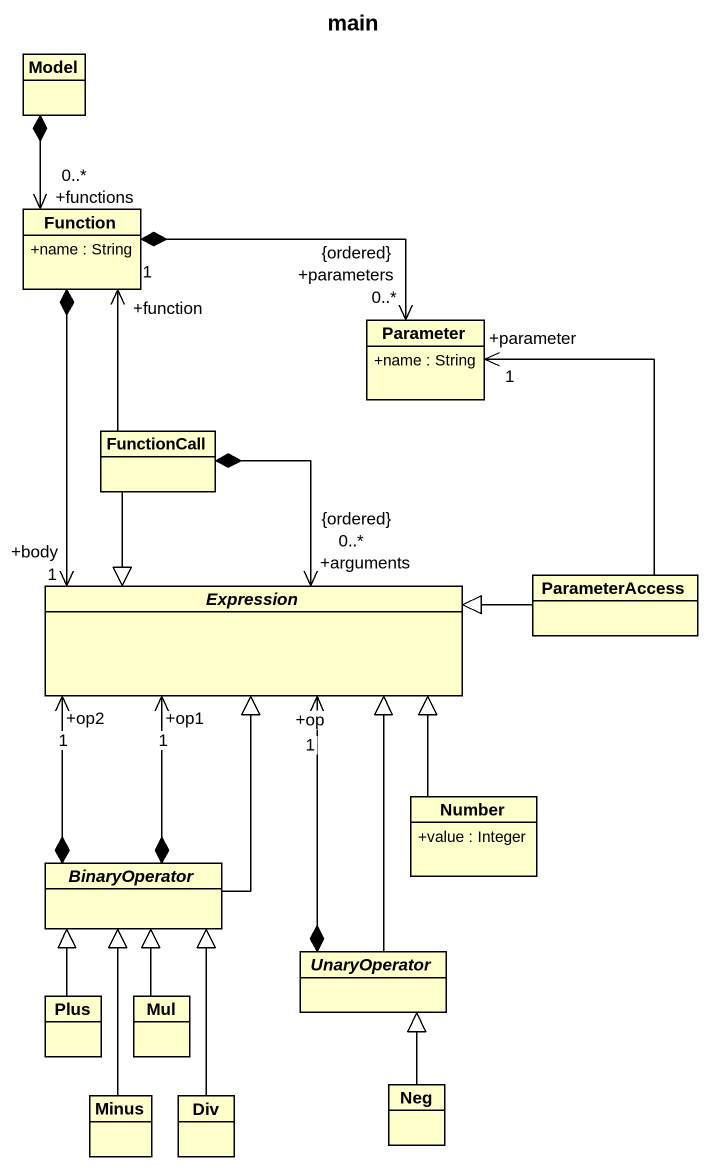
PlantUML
@startuml
title main
hide circle
hide empty members
skinparam classAttributeIconSize 0
class Model
class Function {
  +name : String
}
class Parameter {
  +name : String
}
class FunctionCall
abstract class Expression
class ParameterAccess
class Number {
  +value : Integer
}
abstract class BinaryOperator
abstract class UnaryOperator
class Plus
class Mul
class Minus
class Div
class Neg
Model *--> "+functions\n0..*" Function
Function *-right-> "+parameters\n0..*\n{ordered}" Parameter
Function *--> "+body\n1" Expression
FunctionCall -up-> "+function\n1" Function
FunctionCall --|> Expression
FunctionCall *--> "+arguments\n0..*\n{ordered}" Expression
ParameterAccess -up-> "+parameter\n1" Parameter
ParameterAccess -left-|> Expression
Number -up-|> Expression
BinaryOperator -up-|> Expression
BinaryOperator *-up-> "+op1\n1" Expression
BinaryOperator *-up-> "+op2\n1" Expression
UnaryOperator *-up-> "+op\n1" Expression
UnaryOperator -up-|> Expression
Plus -up-|> BinaryOperator
Mul -up-|> BinaryOperator
Minus -up-|> BinaryOperator
Div -up-|> BinaryOperator
Neg -up-|> UnaryOperator
@enduml
